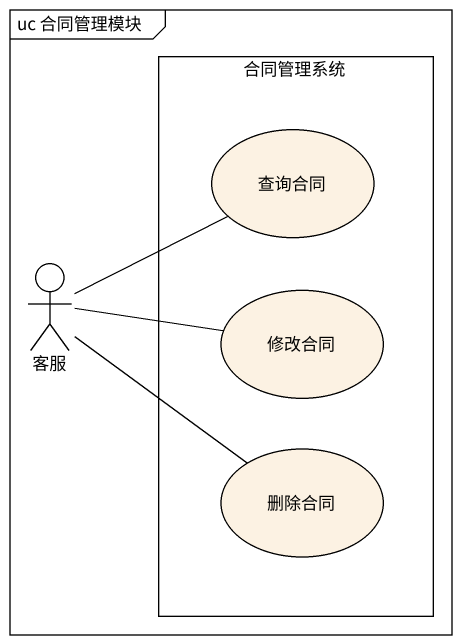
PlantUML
@startuml
mainframe uc 合同管理模块
rectangle 合同管理系统 {
  usecase 查询合同
  usecase 修改合同
  usecase 删除合同
}
actor 客服
客服 -up- 查询合同
客服 -right- 修改合同
客服 -- 删除合同
@enduml
